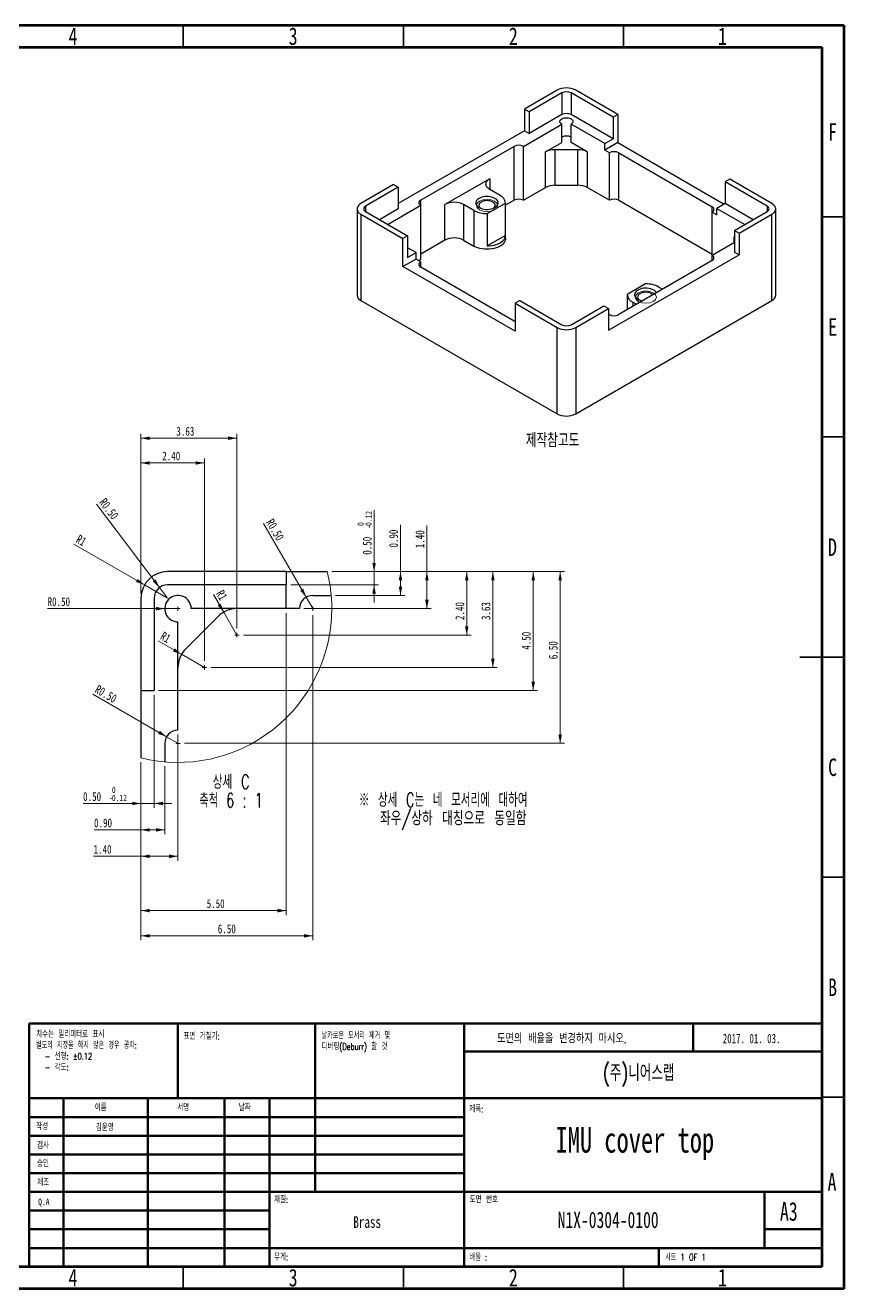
# Model space of a CAD drawing. Header units: millimetres. Extents: x 15 to 415, y 5 to 292.
# Drawn here: x 229.1 to 415, y 5 to 292 of the extents above; entities that cross this region are included whole.
import ezdxf

# ---------------------------------------------------------------- set-up
doc = ezdxf.new("R2010")
doc.units = ezdxf.units.MM
doc.styles.add('SLDTEXTSTYLE0', font='TXT', dxfattribs={"width": 0.680556, "bigfont": 'bigfont'})
doc.styles.add('SLDTEXTSTYLE1', font='TXT', dxfattribs={"width": 0.75, "bigfont": 'bigfont'})
doc.styles.add('SLDTEXTSTYLE11', font='TXT', dxfattribs={"width": 0.65625, "bigfont": 'bigfont'})
doc.styles.add('SLDTEXTSTYLE12', font='TXT', dxfattribs={"width": 0.6875, "bigfont": 'bigfont'})
doc.styles.add('SLDTEXTSTYLE2', font='TXT', dxfattribs={"width": 0.75})
doc.styles.add('SLDTEXTSTYLE3', font='TXT', dxfattribs={"width": 0.7, "bigfont": 'bigfont'})
doc.styles.add('SLDTEXTSTYLE4', font='TXT', dxfattribs={"width": 0.7})
doc.styles.add('SLDTEXTSTYLE5', font='TXT', dxfattribs={"width": 0.65, "bigfont": 'bigfont'})
doc.styles.add('SLDTEXTSTYLE6', font='TXT', dxfattribs={"width": 0.653846, "bigfont": 'bigfont'})
doc.styles.add('SLDTEXTSTYLE7', font='TXT', dxfattribs={"width": 0.633333, "bigfont": 'bigfont'})
doc.dimstyles.new('SLDDIMSTYLE10', dxfattribs={"dimtxt": 2, "dimasz": 2, "dimexe": 0, "dimexo": 0.0625, "dimgap": 0.5, "dimtad": 1, "dimlfac": 0.166667, "dimrnd": 1e-09, "dimzin": 4, "dimdsep": 46, "dimtxsty": 'SLDTEXTSTYLE2', "dimsah": 1, "dimcen": 0.09, "dimadec": 0, "dimazin": 1, "dimtfac": 1, "dimtofl": 0, "dimtmove": 0, "dimatfit": 3, "dimfxl": 1, "dimfrac": 2, "dimtolj": 1, "dimtzin": 12, "dimarcsym": 0})
doc.dimstyles.new('SLDDIMSTYLE11', dxfattribs={"dimtxt": 2, "dimasz": 2, "dimexe": 0, "dimexo": 0.0625, "dimgap": 0.5, "dimtad": 1, "dimlfac": 0.166667, "dimrnd": 1e-09, "dimzin": 0, "dimdsep": 46, "dimtxsty": 'SLDTEXTSTYLE2', "dimsah": 1, "dimcen": 0, "dimadec": 0, "dimazin": 0, "dimtfac": 1, "dimtofl": 0, "dimtmove": 0, "dimatfit": 3, "dimfxl": 1, "dimfrac": 2, "dimtolj": 1, "dimtzin": 12, "dimarcsym": 0})
doc.dimstyles.new('SLDDIMSTYLE12', dxfattribs={"dimtxt": 2, "dimasz": 2, "dimexe": 0, "dimexo": 0.0625, "dimgap": 0.5, "dimtad": 1, "dimlfac": 0.166667, "dimrnd": 1e-09, "dimzin": 4, "dimdsep": 46, "dimtxsty": 'SLDTEXTSTYLE2', "dimsah": 1, "dimcen": 0.09, "dimadec": 0, "dimazin": 1, "dimtfac": 1, "dimtmove": 0, "dimatfit": 0, "dimfxl": 1, "dimfrac": 2, "dimtolj": 1, "dimtzin": 12, "dimarcsym": 0})
doc.dimstyles.new('SLDDIMSTYLE13', dxfattribs={"dimtxt": 2, "dimasz": 2, "dimexe": 0, "dimexo": 0.0625, "dimgap": 0.5, "dimtad": 1, "dimlfac": 0.166667, "dimrnd": 1e-09, "dimzin": 12, "dimdsep": 46, "dimtxsty": 'SLDTEXTSTYLE2', "dimsah": 1, "dimcen": 0.09, "dimadec": 0, "dimazin": 3, "dimtfac": 1, "dimtofl": 0, "dimtmove": 0, "dimatfit": 3, "dimfxl": 1, "dimfrac": 2, "dimtolj": 1, "dimtzin": 12, "dimarcsym": 0})
doc.dimstyles.new('SLDDIMSTYLE7', dxfattribs={"dimtxt": 2, "dimasz": 2, "dimexe": 0, "dimexo": 0.0625, "dimgap": 0.5, "dimtad": 1, "dimlfac": 0.166667, "dimrnd": 1e-09, "dimzin": 12, "dimdsep": 46, "dimtxsty": 'SLDTEXTSTYLE2', "dimsah": 1, "dimcen": 0, "dimadec": 0, "dimazin": 3, "dimtfac": 1, "dimtofl": 0, "dimtmove": 0, "dimatfit": 3, "dimfxl": 1, "dimfrac": 2, "dimtolj": 1, "dimtzin": 12, "dimarcsym": 0})
doc.dimstyles.new('SLDDIMSTYLE8', dxfattribs={"dimtxt": 2, "dimasz": 2, "dimexe": 0, "dimexo": 0.0625, "dimgap": 0.5, "dimtad": 1, "dimlfac": 0.166667, "dimrnd": 1e-09, "dimzin": 0, "dimdsep": 46, "dimtxsty": 'SLDTEXTSTYLE2', "dimsah": 1, "dimcen": 0.09, "dimadec": 0, "dimazin": 0, "dimtol": 1, "dimtm": 0.12, "dimtfac": 1, "dimtmove": 0, "dimatfit": 0, "dimfxl": 1, "dimfrac": 2, "dimtolj": 1, "dimarcsym": 0})
doc.dimstyles.new('SLDDIMSTYLE9', dxfattribs={"dimtxt": 2, "dimasz": 2, "dimexe": 0, "dimexo": 0.0625, "dimgap": 0.5, "dimtad": 1, "dimlfac": 0.166667, "dimrnd": 1e-09, "dimzin": 0, "dimdsep": 46, "dimtxsty": 'SLDTEXTSTYLE2', "dimsah": 1, "dimcen": 0.09, "dimadec": 0, "dimazin": 0, "dimtfac": 1, "dimtofl": 0, "dimtmove": 0, "dimatfit": 3, "dimfxl": 1, "dimfrac": 2, "dimtolj": 1, "dimtzin": 12, "dimarcsym": 0})

# ---------------------------------------------------------------- blocks, each defined once
blk = doc.blocks.new('SW_NOTE_0')
at = {"color": 0, "linetype": 'Continuous', "lineweight": 0, "char_height": 3.2, "attachment_point": 1}
for s, insert, style in [('\\M+181A6 상세 C는 네 모서리에 대하여', (0, 4.13), 'SLDTEXTSTYLE0'), ('좌우/상하 대칭으로 동일함', (4.8, -0.07), 'SLDTEXTSTYLE1')]:
    blk.add_mtext(s, dxfattribs=dict(at, insert=insert, style=style))
blk = doc.blocks.new('SW_NOTE_1')
at = {"color": 0, "linetype": 'Continuous', "lineweight": 0, "char_height": 1.5, "attachment_point": 1}
for s, insert, style in [('치수는 밀리미터로 표시', (0, 1.93), 'SLDTEXTSTYLE3'), ('별도의 지정을 하지 않은 경우 공차:', (0, -0.57), 'SLDTEXTSTYLE5'), ('- 선형: \\M+1817D0.12', (1.97, -3.07), 'SLDTEXTSTYLE3'), ('- 각도:', (1.97, -5.57), 'SLDTEXTSTYLE3')]:
    blk.add_mtext(s, dxfattribs=dict(at, insert=insert, style=style))
blk = doc.blocks.new('SW_NOTE_2')
at = {"color": 0, "linetype": 'Continuous', "lineweight": 0, "char_height": 1.5, "attachment_point": 1}
for s, insert, style in [('날카로운 모서리 제거 및', (0, 1.93), 'SLDTEXTSTYLE6'), ('디버링(Deburr) 할 것', (0, -0.57), 'SLDTEXTSTYLE3')]:
    blk.add_mtext(s, dxfattribs=dict(at, insert=insert, style=style))
blk = doc.blocks.new('_D_32')
at = {"color": 7, "linetype": 'Continuous', "lineweight": 18}
for q in [(240.16, 174.15), (261.4, 161.89)]:
    blk.add_line((256.2, 164.89), q, dxfattribs=at)
blk.add_solid([(256.2, 164.89), (254.67, 166.23), (254.27, 165.54)], dxfattribs=at)
at = {"color": 7, "linetype": 'Continuous', "lineweight": 18, "insert": (241.45, 176.38), "char_height": 2, "attachment_point": 1, "rotation": 330, "style": 'SLDTEXTSTYLE2'}
blk.add_mtext('R1', dxfattribs=at)
blk = doc.blocks.new('_D_33')
at = {"color": 7, "linetype": 'Continuous', "lineweight": 18}
for p, q in [((308.34, 167.89), (308.34, 181.88)), ((298.71, 167.89), (309.34, 167.89)), ((308.34, 167.89), (308.34, 164.89)), ((289.4, 164.89), (309.34, 164.89)), ((308.34, 164.89), (308.34, 160.89))]:
    blk.add_line(p, q, dxfattribs=at)
for points in [[(308.34, 167.89), (308.74, 169.89), (307.94, 169.89)], [(308.34, 164.89), (307.94, 162.89), (308.74, 162.89)]]:
    blk.add_solid(points, dxfattribs=at)
at = {"color": 7, "linetype": 'Continuous', "lineweight": 18, "attachment_point": 1, "rotation": 90, "style": 'SLDTEXTSTYLE2'}
for s, insert, char_height in [('0.12', (306.39, 178.26), 1.4), ('0', (304.58, 178.26), 1.4), ('-', (306.39, 177.64), 1.4), ('0.50', (305.76, 171.73), 2)]:
    blk.add_mtext(s, dxfattribs=dict(at, insert=insert, char_height=char_height))
blk = doc.blocks.new('_D_34')
at = {"color": 7, "linetype": 'Continuous', "lineweight": 18}
for p, q in [((314.34, 167.89), (314.34, 178.54)), ((298.71, 167.89), (315.34, 167.89)), ((314.34, 167.89), (314.34, 162.49)), ((299.6, 162.49), (315.34, 162.49))]:
    blk.add_line(p, q, dxfattribs=at)
for points in [[(314.34, 167.89), (313.94, 165.89), (314.74, 165.89)], [(314.34, 162.49), (314.74, 164.49), (313.94, 164.49)]]:
    blk.add_solid(points, dxfattribs=at)
at = {"color": 7, "linetype": 'Continuous', "lineweight": 18, "insert": (311.76, 173.36), "char_height": 2, "attachment_point": 1, "rotation": 90, "style": 'SLDTEXTSTYLE2'}
blk.add_mtext('0.90', dxfattribs=at)
blk = doc.blocks.new('_D_35')
at = {"color": 7, "linetype": 'Continuous', "lineweight": 18}
for p, q in [((320.34, 167.89), (320.34, 178.38)), ((298.71, 167.89), (321.34, 167.89)), ((320.34, 167.89), (320.34, 159.49)), ((292.4, 159.49), (321.34, 159.49))]:
    blk.add_line(p, q, dxfattribs=at)
for points in [[(320.34, 167.89), (319.94, 165.89), (320.74, 165.89)], [(320.34, 159.49), (320.74, 161.49), (319.94, 161.49)]]:
    blk.add_solid(points, dxfattribs=at)
at = {"color": 7, "linetype": 'Continuous', "lineweight": 18, "insert": (317.76, 173.21), "char_height": 2, "attachment_point": 1, "rotation": 90, "style": 'SLDTEXTSTYLE2'}
blk.add_mtext('1.40', dxfattribs=at)
blk = doc.blocks.new('_D_36')
at = {"color": 7, "linetype": 'Continuous', "lineweight": 18}
for p, q in [((258.4, 139.89), (258.4, 114.23)), ((255.4, 124.58), (255.4, 114.23)), ((255.4, 115.23), (242.26, 115.23)), ((255.4, 115.23), (258.4, 115.23)), ((258.4, 115.23), (262.4, 115.23))]:
    blk.add_line(p, q, dxfattribs=at)
for points in [[(255.4, 115.23), (253.4, 115.63), (253.4, 114.83)], [(258.4, 115.23), (260.4, 114.83), (260.4, 115.63)]]:
    blk.add_solid(points, dxfattribs=at)
at = {"color": 7, "linetype": 'Continuous', "lineweight": 18, "attachment_point": 1, "style": 'SLDTEXTSTYLE2'}
for s, insert, char_height in [('0.50', (242.26, 117.81), 2), ('0', (248.79, 118.99), 1.4), ('-', (248.17, 117.18), 1.4), ('0.12', (248.79, 117.18), 1.4)]:
    blk.add_mtext(s, dxfattribs=dict(at, insert=insert, char_height=char_height))
blk = doc.blocks.new('_D_37')
at = {"color": 7, "linetype": 'Continuous', "lineweight": 18}
for p, q in [((255.4, 124.58), (255.4, 108.23)), ((260.8, 123.68), (260.8, 108.23)), ((255.4, 109.23), (244.75, 109.23)), ((255.4, 109.23), (260.8, 109.23))]:
    blk.add_line(p, q, dxfattribs=at)
for points in [[(255.4, 109.23), (257.4, 108.83), (257.4, 109.63)], [(260.8, 109.23), (258.8, 109.63), (258.8, 108.83)]]:
    blk.add_solid(points, dxfattribs=at)
at = {"color": 7, "linetype": 'Continuous', "lineweight": 18, "insert": (244.75, 111.81), "char_height": 2, "attachment_point": 1, "style": 'SLDTEXTSTYLE2'}
blk.add_mtext('0.90', dxfattribs=at)
blk = doc.blocks.new('_D_38')
at = {"color": 7, "linetype": 'Continuous', "lineweight": 18}
for p, q in [((263.8, 130.89), (263.8, 102.23)), ((255.4, 124.58), (255.4, 102.23)), ((255.4, 103.23), (244.64, 103.23)), ((255.4, 103.23), (263.8, 103.23))]:
    blk.add_line(p, q, dxfattribs=at)
for points in [[(255.4, 103.23), (257.4, 102.83), (257.4, 103.63)], [(263.8, 103.23), (261.8, 103.63), (261.8, 102.83)]]:
    blk.add_solid(points, dxfattribs=at)
at = {"color": 7, "linetype": 'Continuous', "lineweight": 18, "insert": (244.64, 105.81), "char_height": 2, "attachment_point": 1, "style": 'SLDTEXTSTYLE2'}
blk.add_mtext('1.40', dxfattribs=at)
blk = doc.blocks.new('_D_39')
at = {"color": 7, "linetype": 'Continuous', "lineweight": 18}
for q in [(245.33, 183.25), (261.4, 161.89)]:
    blk.add_line((259.6, 164.28), q, dxfattribs=at)
blk.add_solid([(259.6, 164.28), (258.71, 166.12), (258.08, 165.64)], dxfattribs=at)
at = {"color": 7, "linetype": 'Continuous', "lineweight": 18, "insert": (247.39, 184.8), "char_height": 2, "attachment_point": 1, "rotation": 306.9561, "style": 'SLDTEXTSTYLE2'}
blk.add_mtext('R0.50', dxfattribs=at)
blk = doc.blocks.new('_D_40')
at = {"color": 7, "linetype": 'Continuous', "lineweight": 18}
for q in [(234.19, 159.49), (263.8, 159.49)]:
    blk.add_line((260.8, 159.49), q, dxfattribs=at)
blk.add_solid([(260.8, 159.49), (258.8, 159.89), (258.8, 159.09)], dxfattribs=at)
at = {"color": 7, "linetype": 'Continuous', "lineweight": 18, "insert": (234.19, 162.06), "char_height": 2, "attachment_point": 1, "style": 'SLDTEXTSTYLE2'}
blk.add_mtext('R0.50', dxfattribs=at)
blk = doc.blocks.new('_D_41')
at = {"color": 7, "linetype": 'Continuous', "lineweight": 18}
for q in [(244.45, 140.06), (263.8, 128.89)]:
    blk.add_line((261.2, 130.39), q, dxfattribs=at)
blk.add_solid([(261.2, 130.39), (259.67, 131.73), (259.27, 131.04)], dxfattribs=at)
at = {"color": 7, "linetype": 'Continuous', "lineweight": 18, "insert": (245.74, 142.28), "char_height": 2, "attachment_point": 1, "rotation": 330, "style": 'SLDTEXTSTYLE2'}
blk.add_mtext('R0.50', dxfattribs=at)
blk = doc.blocks.new('_D_42')
at = {"color": 7, "linetype": 'Continuous', "lineweight": 18}
for q in [(283.23, 178.83), (294.4, 159.49)]:
    blk.add_line((292.9, 162.08), q, dxfattribs=at)
blk.add_solid([(292.9, 162.08), (292.25, 164.02), (291.55, 163.62)], dxfattribs=at)
at = {"color": 7, "linetype": 'Continuous', "lineweight": 18, "insert": (285.46, 180.12), "char_height": 2, "attachment_point": 1, "rotation": 300, "style": 'SLDTEXTSTYLE2'}
blk.add_mtext('R0.50', dxfattribs=at)
blk = doc.blocks.new('_D_43')
at = {"color": 7, "linetype": 'Continuous', "lineweight": 18}
for p, q in [((298.71, 167.89), (345.48, 167.89)), ((344.48, 167.89), (344.48, 140.89)), ((259.4, 140.89), (345.48, 140.89))]:
    blk.add_line(p, q, dxfattribs=at)
for points in [[(344.48, 167.89), (344.08, 165.89), (344.88, 165.89)], [(344.48, 140.89), (344.88, 142.89), (344.08, 142.89)]]:
    blk.add_solid(points, dxfattribs=at)
at = {"color": 7, "linetype": 'Continuous', "lineweight": 18, "insert": (341.9, 150.16), "char_height": 2, "attachment_point": 1, "rotation": 90, "style": 'SLDTEXTSTYLE2'}
blk.add_mtext('4.50', dxfattribs=at)
blk = doc.blocks.new('_D_44')
at = {"color": 7, "linetype": 'Continuous', "lineweight": 18}
for p, q in [((298.71, 167.89), (351.6, 167.89)), ((350.6, 167.89), (350.6, 128.89)), ((265.3, 128.89), (351.6, 128.89))]:
    blk.add_line(p, q, dxfattribs=at)
for points in [[(350.6, 167.89), (350.2, 165.89), (351, 165.89)], [(350.6, 128.89), (351, 130.89), (350.2, 130.89)]]:
    blk.add_solid(points, dxfattribs=at)
at = {"color": 7, "linetype": 'Continuous', "lineweight": 18, "insert": (348.02, 148.01), "char_height": 2, "attachment_point": 1, "rotation": 90, "style": 'SLDTEXTSTYLE2'}
blk.add_mtext('6.50', dxfattribs=at)
blk = doc.blocks.new('_D_45')
at = {"color": 7, "linetype": 'Continuous', "lineweight": 18}
for p, q in [((288.4, 158.49), (288.4, 89.89)), ((255.4, 124.58), (255.4, 89.89)), ((255.4, 90.89), (288.4, 90.89))]:
    blk.add_line(p, q, dxfattribs=at)
for points in [[(255.4, 90.89), (257.4, 90.49), (257.4, 91.29)], [(288.4, 90.89), (286.4, 91.29), (286.4, 90.49)]]:
    blk.add_solid(points, dxfattribs=at)
at = {"color": 7, "linetype": 'Continuous', "lineweight": 18, "insert": (270.32, 93.47), "char_height": 2, "attachment_point": 1, "style": 'SLDTEXTSTYLE2'}
blk.add_mtext('5.50', dxfattribs=at)
blk = doc.blocks.new('_D_46')
at = {"color": 7, "linetype": 'Continuous', "lineweight": 18}
for p, q in [((294.4, 157.99), (294.4, 84.16)), ((255.4, 124.58), (255.4, 84.16)), ((255.4, 85.16), (294.4, 85.16))]:
    blk.add_line(p, q, dxfattribs=at)
for points in [[(255.4, 85.16), (257.4, 84.76), (257.4, 85.56)], [(294.4, 85.16), (292.4, 85.56), (292.4, 84.76)]]:
    blk.add_solid(points, dxfattribs=at)
at = {"color": 7, "linetype": 'Continuous', "lineweight": 18, "insert": (272.85, 87.74), "char_height": 2, "attachment_point": 1, "style": 'SLDTEXTSTYLE2'}
blk.add_mtext('6.50', dxfattribs=at)
blk = doc.blocks.new('_D_47')
at = {"color": 7, "linetype": 'Continuous', "lineweight": 18}
for q in [(271.88, 162.66), (277.18, 153.49)]:
    blk.add_line((274.18, 158.68), q, dxfattribs=at)
blk.add_solid([(274.18, 158.68), (273.52, 160.61), (272.83, 160.21)], dxfattribs=at)
at = {"color": 7, "linetype": 'Continuous', "lineweight": 18, "insert": (274.09, 163.94), "char_height": 2, "attachment_point": 1, "rotation": 300, "style": 'SLDTEXTSTYLE2'}
blk.add_mtext('R1', dxfattribs=at)
blk = doc.blocks.new('_D_48')
at = {"color": 7, "linetype": 'Continuous', "lineweight": 18}
for q in [(259.33, 152.16), (269.8, 146.11)]:
    blk.add_line((264.6, 149.11), q, dxfattribs=at)
blk.add_solid([(264.6, 149.11), (263.07, 150.46), (262.67, 149.76)], dxfattribs=at)
at = {"color": 7, "linetype": 'Continuous', "lineweight": 18, "insert": (260.61, 154.37), "char_height": 2, "attachment_point": 1, "rotation": 330, "style": 'SLDTEXTSTYLE2'}
blk.add_mtext('R1', dxfattribs=at)
blk = doc.blocks.new('_D_49')
at = {"color": 7, "linetype": 'Continuous', "lineweight": 18}
for p, q in [((298.71, 167.89), (330.39, 167.89)), ((329.39, 167.89), (329.39, 153.49)), ((278.68, 153.49), (330.39, 153.49))]:
    blk.add_line(p, q, dxfattribs=at)
for points in [[(329.39, 167.89), (328.99, 165.89), (329.79, 165.89)], [(329.39, 153.49), (329.79, 155.49), (328.99, 155.49)]]:
    blk.add_solid(points, dxfattribs=at)
at = {"color": 7, "linetype": 'Continuous', "lineweight": 18, "insert": (326.81, 156.9), "char_height": 2, "attachment_point": 1, "rotation": 90, "style": 'SLDTEXTSTYLE2'}
blk.add_mtext('2.40', dxfattribs=at)
blk = doc.blocks.new('_D_50')
at = {"color": 7, "linetype": 'Continuous', "lineweight": 18}
for p, q in [((298.71, 167.89), (336.32, 167.89)), ((335.32, 167.89), (335.32, 146.11)), ((271.3, 146.11), (336.32, 146.11))]:
    blk.add_line(p, q, dxfattribs=at)
for points in [[(335.32, 167.89), (334.92, 165.89), (335.72, 165.89)], [(335.32, 146.11), (335.72, 148.11), (334.92, 148.11)]]:
    blk.add_solid(points, dxfattribs=at)
at = {"color": 7, "linetype": 'Continuous', "lineweight": 18, "insert": (332.74, 156.9), "char_height": 2, "attachment_point": 1, "rotation": 90, "style": 'SLDTEXTSTYLE2'}
blk.add_mtext('3.63', dxfattribs=at)
blk = doc.blocks.new('_D_51')
at = {"color": 7, "linetype": 'Continuous', "lineweight": 18}
for p, q in [((255.4, 162.89), (255.4, 199.2)), ((255.4, 198.2), (277.18, 198.2)), ((277.18, 154.99), (277.18, 199.2))]:
    blk.add_line(p, q, dxfattribs=at)
for points in [[(255.4, 198.2), (257.4, 197.8), (257.4, 198.6)], [(277.18, 198.2), (275.18, 198.6), (275.18, 197.8)]]:
    blk.add_solid(points, dxfattribs=at)
at = {"color": 7, "linetype": 'Continuous', "lineweight": 18, "insert": (263.43, 200.77), "char_height": 2, "attachment_point": 1, "style": 'SLDTEXTSTYLE2'}
blk.add_mtext('3.63', dxfattribs=at)
blk = doc.blocks.new('_D_52')
at = {"color": 7, "linetype": 'Continuous', "lineweight": 18}
for p, q in [((255.4, 162.89), (255.4, 193.58)), ((255.4, 192.58), (269.8, 192.58)), ((269.8, 147.61), (269.8, 193.58))]:
    blk.add_line(p, q, dxfattribs=at)
for points in [[(255.4, 192.58), (257.4, 192.18), (257.4, 192.98)], [(269.8, 192.58), (267.8, 192.98), (267.8, 192.18)]]:
    blk.add_solid(points, dxfattribs=at)
at = {"color": 7, "linetype": 'Continuous', "lineweight": 18, "insert": (260.23, 195.16), "char_height": 2, "attachment_point": 1, "style": 'SLDTEXTSTYLE2'}
blk.add_mtext('2.40', dxfattribs=at)
blk = doc.blocks.new('SW_NOTE_5')
at = {"color": 0, "linetype": 'Continuous', "lineweight": 0, "char_height": 3.2, "attachment_point": 2}
for s, insert, style in [('상세 C', (5.7, 4.13), 'SLDTEXTSTYLE12'), ('축척 6 : 1', (5.65, -0.07), 'SLDTEXTSTYLE11')]:
    blk.add_mtext(s, dxfattribs=dict(at, insert=insert, style=style))
blk = doc.blocks.new('SW_CENTERMARKSYMBOL_2')
at = {"color": 0, "linetype": 'Continuous', "lineweight": 0}
for q in [(-0.5, 0), (0, 0.5), (0, -0.5), (0.5, 0)]:
    blk.add_line((0, 0), q, dxfattribs=at)
blk = doc.blocks.new('SW_CENTERMARKSYMBOL_3')
at = {"color": 0, "linetype": 'Continuous', "lineweight": 0}
for q in [(-0.5, 0), (0, 0.5), (0, -0.5), (0.5, 0)]:
    blk.add_line((0, 0), q, dxfattribs=at)
blk = doc.blocks.new('SW_CENTERMARKSYMBOL_4')
at = {"color": 0, "linetype": 'Continuous', "lineweight": 0}
for q in [(-0.5, 0), (0, 0.5), (0, -0.5), (0.5, 0)]:
    blk.add_line((0, 0), q, dxfattribs=at)
blk = doc.blocks.new('SW_CENTERMARKSYMBOL_5')
at = {"color": 0, "linetype": 'Continuous', "lineweight": 0}
for q in [(-0.5, 0), (0, 0.5), (0, -0.5), (0.5, 0)]:
    blk.add_line((0, 0), q, dxfattribs=at)
blk = doc.blocks.new('SW_CENTERMARKSYMBOL_6')
at = {"color": 0, "linetype": 'Continuous', "lineweight": 0}
for q in [(-0.5, 0), (0, 0.5), (0, -0.5), (0.5, 0)]:
    blk.add_line((0, 0), q, dxfattribs=at)

msp = doc.modelspace()

# ---------------------------------------------------------------- linework, layer by layer
at = {"color": 7, "linetype": 'Continuous', "lineweight": 70}
for p, q in [((15, 292), (415, 292)), ((415, 292), (415, 5)), ((20, 287), (410, 287)), ((410, 287), (410, 10)), ((410, 10), (20, 10)), ((415, 5), (15, 5))]:
    msp.add_line(p, q, dxfattribs=at)
at = {"color": 7, "linetype": 'Continuous', "lineweight": 35}
for p, q in [((265, 287), (265, 292)), ((315, 287), (315, 292)), ((365, 287), (365, 292)), ((410, 248.5), (415, 248.5)), ((410, 198.5), (415, 198.5)), ((415, 148.5), (405, 148.5)), ((410, 148.5), (415, 148.5)), ((410, 98.5), (415, 98.5)), ((410, 48.5), (415, 48.5)), ((265, 10), (265, 5)), ((315, 10), (315, 5)), ((365, 10), (365, 5))]:
    msp.add_line(p, q, dxfattribs=at)
at = {"color": 7, "linetype": 'Continuous', "lineweight": 25}
for p, q in [((349.896, 277.232), (342.472, 272.946)), ((350.957, 276.62), (343.532, 272.334)), ((350.957, 276.62), (350.957, 271.721)), ((362.624, 271.109), (353.078, 276.62)), ((353.078, 276.62), (353.078, 271.721)), ((363.685, 271.722), (354.139, 277.232)), ((342.472, 272.946), (343.532, 272.334)), ((342.472, 272.946), (342.472, 268.047)), ((343.532, 272.334), (343.532, 267.435)), ((350.957, 271.721), (343.532, 267.435)), ((362.624, 266.21), (353.078, 271.721)), ((363.685, 271.722), (362.624, 271.109)), ((362.624, 271.109), (362.624, 266.21)), ((363.685, 271.722), (363.685, 265.353)), ((342.472, 268.047), (313.834, 251.515)), ((342.26, 264.496), (350.957, 269.517)), ((342.472, 268.047), (343.532, 267.435)), ((350.957, 265.352), (350.957, 269.517)), ((360.715, 265.108), (353.078, 269.517)), ((353.078, 265.352), (353.078, 269.517)), ((340.138, 264.496), (318.925, 252.25)), ((340.138, 252.248), (340.138, 264.496)), ((342.26, 252.248), (342.26, 264.496)), ((347.288, 263.234), (350.957, 265.352)), ((356.747, 263.234), (353.078, 265.352)), ((360.715, 265.108), (362.624, 266.21)), ((363.685, 265.353), (360.715, 263.638)), ((360.715, 263.638), (360.715, 265.108)), ((363.685, 265.353), (387.868, 251.392)), ((347.288, 255.151), (347.288, 263.234)), ((354.626, 263.742), (349.41, 263.742)), ((349.41, 263.742), (349.41, 255.658)), ((354.626, 255.658), (354.626, 263.742)), ((356.747, 263.234), (356.747, 255.151)), ((361.776, 263.026), (360.715, 263.638)), ((361.776, 252.248), (361.776, 263.026)), ((363.897, 263.026), (385.11, 250.78)), ((363.897, 252.248), (363.897, 263.026)), ((312.773, 255.802), (305.349, 251.516)), ((312.773, 255.802), (313.834, 255.189)), ((334.623, 257.147), (324.44, 251.269)), ((349.41, 255.658), (354.626, 255.658)), ((389.141, 257.026), (388.08, 256.414)), ((397.626, 250.903), (388.08, 256.414)), ((388.08, 256.414), (388.08, 251.515)), ((398.687, 251.516), (389.141, 257.026)), ((313.834, 255.189), (306.409, 250.903)), ((313.834, 255.189), (313.834, 250.29)), ((336.956, 253.351), (334.623, 254.698)), ((342.26, 252.248), (347.288, 255.151)), ((361.776, 252.248), (356.747, 255.151)), ((304.47, 250.291), (304.47, 230.694)), ((313.834, 250.29), (309.592, 247.841)), ((318.925, 251.025), (311.501, 246.739)), ((318.925, 238.777), (318.925, 251.025)), ((324.44, 243.185), (324.44, 251.269)), ((331.017, 249.922), (328.683, 251.269)), ((328.683, 251.269), (328.683, 243.185)), ((331.017, 249.922), (331.017, 241.838)), ((334.029, 249.212), (338.186, 251.612)), ((340.138, 252.248), (338.186, 251.121)), ((338.186, 243.553), (338.186, 251.637)), ((338.186, 244.263), (338.186, 251.612)), ((363.897, 252.248), (385.11, 240.001)), ((388.08, 251.515), (386.171, 250.413)), ((386.171, 250.413), (392.534, 246.739)), ((386.171, 248.943), (386.171, 250.413)), ((394.443, 247.841), (388.08, 251.515)), ((399.565, 230.694), (399.565, 250.291)), ((305.349, 249.066), (305.349, 229.469)), ((305.349, 249.066), (314.894, 243.556)), ((306.409, 249.679), (315.955, 244.168)), ((334.029, 249.212), (334.029, 241.863)), ((385.11, 239.758), (385.11, 249.555)), ((385.11, 249.555), (386.171, 248.943)), ((390.201, 245.393), (397.626, 249.679)), ((391.262, 244.78), (398.687, 249.066)), ((398.687, 229.469), (398.687, 249.066)), ((315.955, 244.168), (314.894, 243.556)), ((315.955, 244.168), (315.955, 239.269)), ((338.186, 244.263), (334.029, 241.863)), ((390.139, 243.958), (390.201, 243.92)), ((390.139, 243.958), (390.201, 243.921)), ((390.201, 245.393), (391.262, 244.78)), ((390.201, 245.393), (390.201, 240.493)), ((391.262, 244.78), (391.262, 239.881)), ((314.894, 237.187), (314.894, 243.556)), ((317.864, 240.371), (315.955, 241.473)), ((324.44, 243.185), (318.925, 240.001)), ((328.683, 243.185), (331.017, 241.838)), ((385.11, 239.758), (390.201, 242.698)), ((317.864, 238.901), (314.894, 237.187)), ((315.955, 239.269), (317.864, 240.371)), ((317.864, 238.901), (317.864, 240.371)), ((318.925, 238.289), (317.864, 238.901)), ((318.925, 238.777), (318.502, 238.533)), ((318.925, 237.064), (318.925, 238.289)), ((361.564, 222.736), (391.262, 239.881)), ((385.11, 238.534), (363.897, 226.288)), ((385.11, 238.534), (385.11, 239.758)), ((390.201, 240.493), (391.262, 239.881)), ((340.35, 222.491), (314.894, 237.187)), ((340.138, 224.818), (318.925, 237.064)), ((370.006, 233.243), (365.849, 230.843)), ((373.019, 232.533), (373.867, 232.043)), ((365.849, 230.818), (365.849, 227.415)), ((305.349, 229.469), (349.896, 203.753)), ((341.411, 229.473), (340.35, 228.86)), ((340.35, 228.86), (349.896, 223.349)), ((340.35, 228.86), (340.35, 222.491)), ((341.411, 229.473), (350.957, 223.962)), ((353.078, 223.962), (360.503, 228.248)), ((354.139, 203.753), (398.687, 229.469)), ((354.139, 223.349), (361.564, 227.636)), ((360.503, 228.248), (361.564, 227.636)), ((361.564, 227.636), (361.564, 222.736)), ((367.079, 229.104), (367.927, 228.614)), ((340.35, 224.716), (340.138, 224.818)), ((361.776, 226.288), (361.564, 226.165)), ((349.896, 203.753), (349.896, 223.349)), ((354.139, 223.349), (354.139, 203.753)), ((288.401, 167.886), (261.401, 167.886)), ((288.401, 167.886), (288.401, 164.886)), ((288.401, 167.886), (297.706, 167.886)), ((288.401, 164.886), (261.401, 164.886)), ((288.401, 159.486), (288.401, 164.886)), ((255.401, 161.886), (255.401, 140.886)), ((258.401, 161.886), (258.401, 140.886)), ((294.401, 162.486), (298.602, 162.486)), ((288.401, 159.486), (266.801, 159.486)), ((291.401, 159.486), (288.401, 159.486)), ((263.801, 131.886), (263.801, 156.486)), ((272.935, 157.729), (265.558, 150.352)), ((255.401, 140.886), (258.401, 140.886)), ((255.401, 140.886), (255.401, 125.581)), ((260.801, 128.886), (260.801, 124.685))]:
    msp.add_line(p, q, dxfattribs=at)
at = {"color": 8, "linetype": 'Continuous', "lineweight": 25}
for p, q in [((334.623, 257.147), (334.623, 254.698)), ((306.409, 250.903), (306.409, 249.679)), ((318.925, 251.025), (318.925, 252.25)), ((385.11, 249.555), (385.11, 250.78)), ((397.626, 250.903), (397.626, 249.679)), ((390.139, 242.662), (390.139, 243.958)), ((367.079, 229.104), (367.079, 228.125))]:
    msp.add_line(p, q, dxfattribs=at)
at = {"color": 7, "linetype": 'Continuous', "lineweight": 50}
for p, q in [((230, 65.25), (410, 65.25)), ((230, 65.25), (230, 10)), ((263.8, 48.25), (263.8, 65.25)), ((294.996, 65.25), (294.996, 27)), ((328.8, 65.25), (328.8, 10)), ((380.8, 58.875), (380.8, 65.25)), ((410, 58.875), (328.8, 58.875)), ((410, 48.25), (230, 48.25)), ((237.8, 48.25), (237.8, 10)), ((256.991, 48.25), (256.991, 10)), ((274.399, 48.25), (274.399, 10)), ((284.6, 10), (284.6, 48.25)), ((328.8, 44), (230, 44)), ((328.8, 39.75), (230, 39.75)), ((328.8, 35.5), (230, 35.5)), ((328.8, 31.25), (230, 31.25)), ((284.6, 27), (230, 27)), ((284.6, 27), (410, 27)), ((397, 14.25), (397, 27)), ((284.6, 22.75), (230, 22.75)), ((284.6, 18.5), (230, 18.5)), ((410, 18.5), (397, 18.5)), ((230, 14.25), (410, 14.25)), ((373, 10), (373, 14.25))]:
    msp.add_line(p, q, dxfattribs=at)
at = {"color": 7, "linetype": 'Continuous', "lineweight": 25, "flags": 128}
for points in [[(350.957, 269.517), (350.748, 269.668), (350.602, 269.843), (350.527, 270.032), (350.527, 270.226), (350.602, 270.415), (350.748, 270.59), (350.957, 270.741), (351.22, 270.862), (351.522, 270.946), (351.85, 270.989), (352.186, 270.989), (352.513, 270.946), (352.816, 270.862), (353.078, 270.741), (353.288, 270.59), (353.433, 270.415), (353.508, 270.226), (353.508, 270.032), (353.433, 269.843), (353.288, 269.668), (353.078, 269.517)], [(334.623, 254.698), (334.317, 254.905), (334.071, 255.136), (333.891, 255.388), (333.781, 255.652), (333.744, 255.923), (333.781, 256.194), (333.891, 256.458), (334.071, 256.709), (334.317, 256.941), (334.623, 257.147)], [(332.183, 250.596), (332.505, 250.439), (332.866, 250.314), (333.259, 250.226), (333.671, 250.176), (334.092, 250.166), (334.51, 250.196), (334.913, 250.265), (335.292, 250.372), (335.634, 250.513), (335.932, 250.685), (336.177, 250.883), (336.362, 251.101), (336.482, 251.334), (336.534, 251.576), (336.517, 251.819), (336.43, 252.057), (336.277, 252.283), (336.062, 252.492), (335.789, 252.677), (335.468, 252.835), (335.106, 252.959), (334.714, 253.047), (334.302, 253.097), (333.881, 253.107), (333.463, 253.077), (333.059, 253.008), (332.681, 252.901), (332.338, 252.76), (332.041, 252.588), (331.796, 252.39), (331.611, 252.172), (331.491, 251.939), (331.439, 251.697), (331.456, 251.454), (331.542, 251.217), (331.695, 250.99), (331.911, 250.781), (332.183, 250.596)], [(305.349, 251.516), (305.043, 251.309), (304.797, 251.077), (304.617, 250.826), (304.507, 250.562), (304.47, 250.291), (304.507, 250.02), (304.617, 249.756), (304.797, 249.505), (305.043, 249.273), (305.349, 249.066)], [(335.514, 250.458), (335.545, 250.484), (335.719, 250.671), (335.825, 250.874), (335.861, 251.085), (335.825, 251.297), (335.719, 251.5), (335.545, 251.687), (335.312, 251.851), (335.028, 251.985), (334.704, 252.085), (334.352, 252.147), (333.986, 252.168), (333.621, 252.147), (333.269, 252.085), (332.945, 251.985), (332.661, 251.851), (332.427, 251.687), (332.254, 251.5), (332.147, 251.297), (332.111, 251.085), (332.147, 250.874), (332.254, 250.671), (332.427, 250.484), (332.458, 250.458)], [(398.687, 249.066), (398.992, 249.273), (399.238, 249.505), (399.418, 249.756), (399.528, 250.02), (399.565, 250.291), (399.528, 250.562), (399.418, 250.826), (399.238, 251.077), (398.992, 251.309), (398.687, 251.516)], [(334.029, 241.863), (334.57, 241.887), (335.101, 241.95), (335.613, 242.052), (336.099, 242.192), (336.549, 242.367), (336.956, 242.573), (337.314, 242.808), (337.617, 243.068), (337.858, 243.348), (338.036, 243.644), (338.146, 243.951), (338.186, 244.263)], [(338.186, 243.553), (338.15, 243.236), (338.043, 242.925), (337.867, 242.625), (337.624, 242.34), (337.318, 242.077), (336.956, 241.838), (336.543, 241.629), (336.086, 241.453), (335.594, 241.313), (335.073, 241.211), (334.535, 241.149), (333.986, 241.128), (333.438, 241.149), (332.899, 241.211), (332.379, 241.313), (331.886, 241.453), (331.43, 241.629), (331.017, 241.838)], [(372.488, 231.247), (372.34, 231.465), (372.124, 231.674), (371.852, 231.859), (371.531, 232.016), (371.169, 232.141), (370.776, 232.229), (370.364, 232.279), (369.943, 232.289), (369.526, 232.259), (369.122, 232.19), (368.744, 232.083), (368.401, 231.941), (368.103, 231.77), (367.858, 231.572), (367.673, 231.353), (367.553, 231.12), (367.501, 230.879), (367.518, 230.636), (367.605, 230.398), (367.758, 230.172), (367.973, 229.963), (368.246, 229.777), (368.246, 229.777)], [(371.692, 230.788), (371.608, 230.868), (371.375, 231.032), (371.091, 231.167), (370.766, 231.267), (370.415, 231.329), (370.049, 231.349), (369.683, 231.329), (369.331, 231.267), (369.007, 231.167), (368.723, 231.032), (368.49, 230.868), (368.317, 230.681), (368.21, 230.478), (368.174, 230.267), (368.21, 230.056), (368.317, 229.853), (368.49, 229.666), (368.521, 229.64)]]:
    msp.add_lwpolyline(points, dxfattribs=at)
at = {"color": 7, "linetype": 'Continuous', "lineweight": 18, "flags": 128}
for points in [[(332.289, 250.106), (331.769, 250.555), (331.586, 251.085), (331.769, 251.616), (332.289, 252.065), (333.068, 252.365), (333.986, 252.471), (334.905, 252.365), (335.683, 252.065), (336.204, 251.616), (336.386, 251.085), (336.204, 250.555), (335.683, 250.106), (334.905, 249.805), (333.986, 249.7), (333.068, 249.805), (332.289, 250.106)], [(368.352, 229.287), (367.832, 229.737), (367.649, 230.267), (367.832, 230.797), (368.352, 231.247), (369.13, 231.547), (370.049, 231.652), (370.967, 231.547), (371.746, 231.247), (372.266, 230.797), (372.449, 230.267), (372.266, 229.737), (371.746, 229.287), (370.967, 228.987), (370.049, 228.881), (369.13, 228.987), (368.352, 229.287)]]:
    msp.add_lwpolyline(points, dxfattribs=at)
at = {"color": 7, "linetype": 'Continuous', "lineweight": 25}
for centre, radius, start, end in [((352.018, 273.176), 4.577, 62.39104, 117.60896), ((352.018, 274.573), 2.306, 62.60967, 117.39033), ((352.018, 269.674), 2.306, 62.60967, 117.39033), ((341.199, 262.449), 2.306, 62.60967, 117.39033), ((352.018, 264.548), 2.289, 62.39877, 117.60123), ((349.323, 259.414), 4.329, 88.8559, 118.04024), ((354.712, 259.414), 4.329, 61.95976, 91.1441), ((362.836, 260.979), 2.306, 62.60967, 117.39033), ((349.323, 251.33), 4.329, 88.8559, 118.04024), ((354.712, 251.33), 4.329, 61.95976, 91.1441), ((336.095, 251.438), 2.098, 4.76239, 65.77225), ((306.642, 250.291), 0.655, 110.78342, 249.21658), ((319.157, 251.637), 0.655, 110.78342, 249.21658), ((326.562, 247.213), 4.577, 62.39104, 117.60896), ((333.872, 255.29), 6.08, 241.99096, 271.48646), ((341.199, 250.2), 2.306, 62.60967, 117.39033), ((362.836, 250.2), 2.306, 62.60967, 117.39033), ((384.878, 250.167), 0.655, 290.78342, 69.21658), ((397.394, 250.291), 0.655, 290.78342, 69.21658), ((326.562, 239.129), 4.577, 62.39104, 117.60896), ((319.157, 237.676), 0.655, 110.78342, 249.21658), ((384.878, 239.146), 0.655, 290.78342, 69.21658), ((370.164, 227.165), 6.08, 61.99096, 91.48646), ((305.958, 230.835), 1.495, 185.39445, 245.92569), ((367.94, 231.017), 2.098, 184.76239, 245.77225), ((369.831, 232.638), 3.271, 241.01557, 260.76026), ((398.043, 230.859), 1.532, 294.86732, 353.81254), ((352.018, 226.009), 2.306, 242.60967, 297.39033), ((362.836, 228.335), 2.306, 242.60967, 297.39033), ((352.018, 227.406), 4.577, 242.39104, 297.60896), ((352.018, 207.809), 4.577, 242.39104, 297.60896), ((261.401, 161.886), 6, 90.00005, 179.99995), ((261.401, 161.886), 3, 90.00005, 179.99995), ((263.801, 159.486), 3, 359.99993, 270.00007), ((294.401, 159.486), 3, 90.00005, 179.99995), ((277.178, 153.486), 6, 89.99982, 135.00005), ((269.801, 146.109), 6, 134.99995, 180.00018), ((263.801, 128.886), 3, 90.00005, 179.99995)]:
    msp.add_arc(centre, radius, start, end, dxfattribs=at)
at = {"color": 7, "linetype": 'Continuous', "lineweight": 18}
for start, end in [(359.99998, 13.91478), (256.08523, 0)]:
    msp.add_arc((263.801, 159.486), 34.93, start, end, dxfattribs=at)

# ---------------------------------------------------------------- block references
at = {"color": 7, "linetype": 'Continuous', "lineweight": 0}
for name, p in [('SW_CENTERMARKSYMBOL_4', (263.801, 159.486)), ('SW_CENTERMARKSYMBOL_2', (294.401, 159.486)), ('SW_CENTERMARKSYMBOL_5', (277.178, 153.486)), ('SW_CENTERMARKSYMBOL_6', (269.801, 146.109)), ('SW_CENTERMARKSYMBOL_3', (263.801, 128.886)), ('SW_NOTE_5', (270.189, 117.612)), ('SW_NOTE_0', (304.888, 113.526)), ('SW_NOTE_1', (231.581, 61.617)), ('SW_NOTE_2', (296.424, 61.33))]:
    msp.add_blockref(name, p, dxfattribs=at)

# ---------------------------------------------------------------- texts
for s, insert, char_height, attachment_point, style in [('4', (239.96, 291.504), 3.969, 2, 'SLDTEXTSTYLE2'), ('3', (289.96, 291.504), 3.969, 2, 'SLDTEXTSTYLE2'), ('2', (339.96, 291.504), 3.969, 2, 'SLDTEXTSTYLE2'), ('1', (387.46, 291.504), 3.969, 2, 'SLDTEXTSTYLE2'), ('F', (412.458, 269.754), 3.969, 2, 'SLDTEXTSTYLE2'), ('E', (412.508, 225.446), 3.969, 2, 'SLDTEXTSTYLE2'), ('제작참고도', (342.815, 199.348), 3.2, 1, 'SLDTEXTSTYLE1'), ('D', (412.453, 175.446), 3.969, 2, 'SLDTEXTSTYLE2'), ('C', (412.459, 125.446), 3.969, 2, 'SLDTEXTSTYLE2'), ('B', (412.471, 75.446), 3.969, 2, 'SLDTEXTSTYLE2'), ('표면 거칠기:', (265.029, 63.13), 1.5, 1, 'SLDTEXTSTYLE3'), ('도면의 배율을 변경하지 마시오.', (336.276, 62.895), 2.11667, 1, 'SLDTEXTSTYLE3'), ('2017. 01. 03.', (387.533, 62.895), 2.11667, 1, 'SLDTEXTSTYLE4'), ('(주)니어스랩', (368.448, 55.887), 3.7042, 2, 'SLDTEXTSTYLE3'), ('이름', (244.919, 46.903), 1.5, 1, 'SLDTEXTSTYLE3'), ('서명', (263.634, 46.903), 1.5, 1, 'SLDTEXTSTYLE3'), ('날짜', (277.623, 46.903), 1.5, 1, 'SLDTEXTSTYLE3'), ('제목:', (329.956, 46.576), 1.5, 1, 'SLDTEXTSTYLE3'), ('작성', (231.596, 42.568), 1.5, 1, 'SLDTEXTSTYLE3'), ('김윤영', (247.185, 42.384), 1.5, 2, 'SLDTEXTSTYLE3'), ('IMU cover top', (367.561, 41.738), 5.82083, 2, 'SLDTEXTSTYLE4'), ('검사', (231.795, 38.293), 1.5, 1, 'SLDTEXTSTYLE3'), ('승인', (231.786, 34.203), 1.5, 1, 'SLDTEXTSTYLE3'), ('제조', (231.839, 29.872), 1.5, 1, 'SLDTEXTSTYLE3'), ('A', (412.34, 31.254), 3.969, 2, 'SLDTEXTSTYLE2'), ('재질:', (285.646, 25.986), 1.5, 1, 'SLDTEXTSTYLE3'), ('도면 번호', (330.074, 25.986), 1.5, 1, 'SLDTEXTSTYLE3'), ('Q.A', (232.053, 25.488), 1.5, 1, 'SLDTEXTSTYLE4'), ('A3', (400.514, 24.679), 4.2333, 1, 'SLDTEXTSTYLE4'), ('Brass', (306.772, 21.474), 2.6458, 2, 'SLDTEXTSTYLE4'), ('N1X-0304-0100', (361.5, 22.497), 3.70417, 2, 'SLDTEXTSTYLE4'), ('무게:', (285.618, 12.95), 1.5, 1, 'SLDTEXTSTYLE3'), ('배율 :', (330.074, 12.9), 1.5, 1, 'SLDTEXTSTYLE5'), ('시트 1 OF 1', (374.478, 12.9), 1.5, 1, 'SLDTEXTSTYLE7'), ('4', (239.96, 9.504), 3.969, 2, 'SLDTEXTSTYLE2'), ('3', (289.96, 9.504), 3.969, 2, 'SLDTEXTSTYLE2'), ('2', (339.96, 9.504), 3.969, 2, 'SLDTEXTSTYLE2'), ('1', (387.46, 9.504), 3.969, 2, 'SLDTEXTSTYLE2')]:
    msp.add_mtext(s, dxfattribs=dict(at, insert=insert, char_height=char_height, attachment_point=attachment_point, style=style))

# ---------------------------------------------------------------- dimensions: what is measured, and where the dimension line sits
at = {"color": 7, "linetype": 'Continuous', "lineweight": 18}
for base, p1, p2, dimstyle, picture, middle in [((277.178, 198.196), (255.401, 161.886), (277.178, 153.986), 'SLDDIMSTYLE13', '_D_51', (266.017, 198.196)), ((269.801, 192.583), (255.401, 161.886), (269.801, 146.609), 'SLDDIMSTYLE12', '_D_52', (262.816, 192.583)), ((288.401, 90.888), (255.401, 125.581), (288.401, 159.486), 'SLDDIMSTYLE10', '_D_45', (272.905, 90.888)), ((294.401, 85.158), (255.401, 125.581), (294.401, 158.986), 'SLDDIMSTYLE10', '_D_46', (275.437, 85.158)), ((258.401, 115.231), (255.401, 125.581), (258.401, 140.886), 'SLDDIMSTYLE8', '_D_36', (247.337, 115.231)), ((263.801, 103.231), (255.401, 125.581), (263.801, 131.886), 'SLDDIMSTYLE10', '_D_38', (247.228, 103.231)), ((260.801, 109.231), (255.401, 125.581), (260.801, 124.685), 'SLDDIMSTYLE9', '_D_37', (247.337, 109.231))]:
    dim = msp.add_linear_dim(base=base, p1=p1, p2=p2, dimstyle=dimstyle, dxfattribs=at)
    dim.commit()
    dim.dimension.update_dxf_attribs({"geometry": picture, "text_midpoint": middle, "dimtype": 160})
for center, mpoint, dimstyle, picture, middle in [((261.401, 161.886), (259.597, 164.283), 'SLDDIMSTYLE11', '_D_39', (247.337, 180.579)), ((294.401, 159.486), (292.901, 162.084), 'SLDDIMSTYLE11', '_D_42', (284.896, 175.95)), ((261.401, 161.886), (256.205, 164.886), 'SLDDIMSTYLE7', '_D_32', (241.456, 173.402)), ((277.178, 153.486), (274.178, 158.682), 'SLDDIMSTYLE7', '_D_47', (272.587, 161.437)), ((263.801, 159.486), (260.801, 159.486), 'SLDDIMSTYLE11', '_D_40', (237.537, 159.486)), ((269.801, 146.109), (264.605, 149.109), 'SLDDIMSTYLE7', '_D_48', (260.569, 151.44)), ((263.801, 128.886), (261.203, 130.386), 'SLDDIMSTYLE11', '_D_41', (247.337, 138.392))]:
    dim = msp.add_radius_dim(center=center, mpoint=mpoint, dimstyle=dimstyle, dxfattribs=at)
    dim.commit()
    dim.dimension.update_dxf_attribs({"geometry": picture, "text_midpoint": middle, "dimtype": 164})
for base, p2, dimstyle, picture, middle in [((308.342, 164.886), (288.401, 164.886), 'SLDDIMSTYLE8', '_D_33', (308.342, 176.807)), ((320.342, 159.486), (291.401, 159.486), 'SLDDIMSTYLE10', '_D_35', (320.342, 175.797)), ((314.342, 162.486), (298.602, 162.486), 'SLDDIMSTYLE9', '_D_34', (314.342, 175.95)), ((344.481, 140.886), (258.401, 140.886), 'SLDDIMSTYLE10', '_D_43', (344.481, 152.741)), ((350.598, 128.886), (264.301, 128.886), 'SLDDIMSTYLE10', '_D_44', (350.598, 150.599)), ((335.321, 146.109), (270.301, 146.109), 'SLDDIMSTYLE13', '_D_50', (335.321, 159.486)), ((329.388, 153.486), (277.678, 153.486), 'SLDDIMSTYLE12', '_D_49', (329.388, 159.486))]:
    dim = msp.add_linear_dim(base=base, p1=(297.706, 167.886), p2=p2, angle=90, dimstyle=dimstyle, dxfattribs=at)
    dim.commit()
    dim.dimension.update_dxf_attribs({"geometry": picture, "text_midpoint": middle, "dimtype": 160})

doc.saveas('drawing.dxf')
